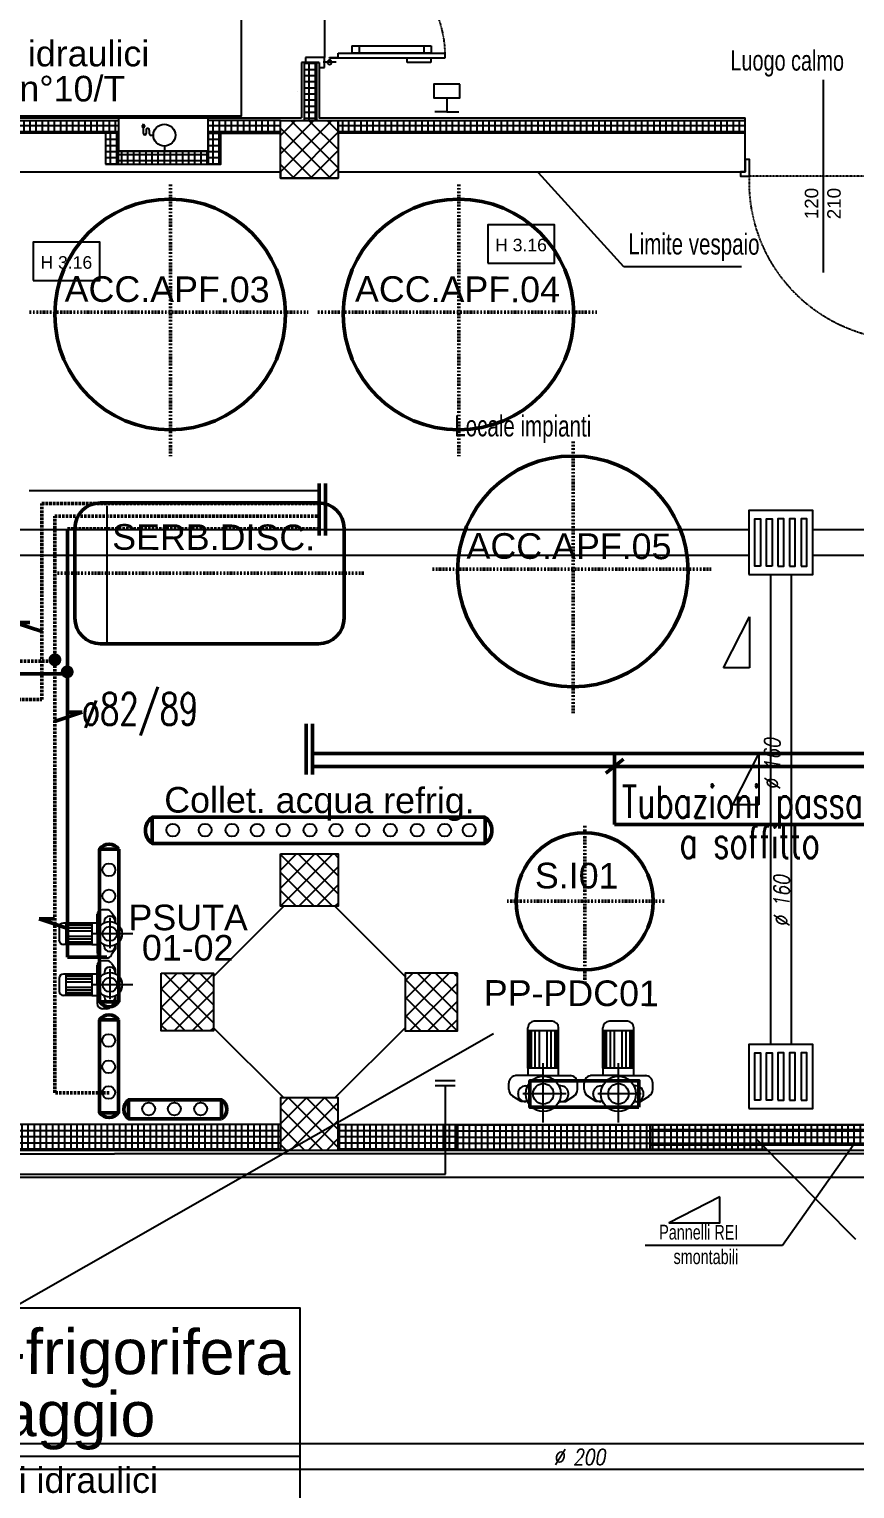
# Model space of a CAD drawing. Header units: millimetres. Extents: x -3782782348 to 131293, y -36553 to 57271.
# Drawn here: x 92163 to 92807, y 37061 to 38200 of the extents above; entities that cross this region are included whole.
import ezdxf

# ---------------------------------------------------------------- set-up
doc = ezdxf.new("R2010")
doc.units = ezdxf.units.MM
doc.header["$LTSCALE"] = 0.01
for name, pattern in [('ACAD_ISO03W100', [30, 12, -18]), ('CONTINOUS', [0]), ('DASHDOT', [25.4, 12.7, -6.35, 0, -6.35]), ('HIDDEN2', [4.7625, 3.175, -1.5875]), ('TRATTEGGIATA', [19.05, 12.7, -6.35])]:
    doc.linetypes.add(name, pattern=pattern)
for name, color, linetype in [('ESTRAZ', 2, 'Continuous'), ('IMP. IDRICO SANITARIO', 7, 'Continuous'), ('IMPIANTO', 7, 'Continuous'), ('X_MURI', 8, 'Continuous'), ('X_Numerazione camere', 8, 'Continuous'), ('X_quote serramenti interni', 251, 'CONTINOUS'), ('X_TESTI', 253, 'Continuous')]:
    doc.layers.add(name, color=color, linetype=linetype)
doc.layers.add('tubi_uta', color=253, linetype='Continuous', lineweight=50)
doc.styles.add('ARIAL', font='arial.ttf')
doc.styles.add('Max1', font='arial.ttf', dxfattribs={"height": 12})
doc.styles.add('nomi', font='arial.ttf')
doc.styles.add('QUOTE', font='simplex.shx', dxfattribs={"width": 0.7})
doc.styles.add('ROMANS', font='romans')
doc.styles.add('testo indicazioni', font='romans.shx', dxfattribs={"width": 0.8, "oblique": 10, "height": 17.5})
pattern_1 = [(180, (96724.8174, -16956.5025), (-6e-16, -4.7625), []), (270, (96724.8174, -16956.5025), (4.7625, -9e-16), [])]
pattern_2 = [(45, (139069.621, 4436.309), (-7.0710678, 7.0710678), []), (135, (139069.621, 4436.309), (-7.0710678, -7.0710678), [])]
pattern_3 = [(0, (96269.07, 7883.175), (0, 4.7625), []), (90, (96269.07, 7883.175), (-4.7625, 3e-16), [])]

# ---------------------------------------------------------------- blocks, each defined once
blk = doc.blocks.new('porta 180 specc')
for p, q in [((-83, 90.8), (-83, 94.2)), ((-83, 94.2), (-64.7, 94.2)), ((-64.7, 94.2), (-64.7, 90.8)), ((-9.1, 93.8), (-0.3, 93.8)), ((-4.1, 88.8), (-4.1, 100.5)), ((0, 97.9), (0, 90)), ((4, 97.9), (0, 97.9)), ((14.6, 94), (4, 94)), ((14.6, 90), (14.6, 94)), ((-94.1, 90), (-94.1, 90.8)), ((-94.1, 90.8), (-4.1, 90.8)), ((-94.1, 86.7), (-94.1, 90)), ((-94.1, 90), (-94.1, 90)), ((-10.8, 86.7), (-94.1, 86.7)), ((-83.4, 81), (-83.4, 86.7)), ((-83.4, 86.7), (-77.8, 86.7)), ((-83.4, 81), (-83.4, 86.7)), ((-83.4, 86.7), (-21.5, 86.7)), ((-77.8, 81), (-83.4, 81)), ((-21.5, 81), (-83.4, 81)), ((-77.8, 86.7), (-77.8, 81)), ((-27.1, 81), (-27.1, 86.7)), ((-27.1, 86.7), (-21.5, 86.7)), ((-21.5, 81), (-27.1, 81)), ((-21.5, 86.7), (-21.5, 81)), ((-21.5, 86.7), (-21.5, 81)), ((-4.1, 90), (-10.8, 90)), ((-10.8, 90), (-10.8, 86.7)), ((-4.1, 90.8), (-4.1, 90)), ((0, 90), (0, -90)), ((0, 90), (14.6, 90)), ((71.3, 0), (-117.3, 0)), ((-10.8, -86.6), (-94.1, -86.6)), ((-94.1, -86.6), (-94.1, -90)), ((-94.1, -90), (-94.1, -90)), ((-94.1, -90), (-94.1, -90.7)), ((-94.1, -90.7), (-4.1, -90.7)), ((-77.8, -81), (-83.4, -81)), ((-83.4, -81), (-83.4, -86.6)), ((-21.5, -81), (-83.4, -81)), ((-83.4, -81), (-83.4, -86.6)), ((-83.4, -86.6), (-77.8, -86.6)), ((-83.4, -86.6), (-21.5, -86.6)), ((-83, -90.7), (-83, -94.1)), ((-77.8, -86.6), (-77.8, -81)), ((-64.7, -94.1), (-64.7, -90.7)), ((-21.5, -81), (-27.1, -81)), ((-27.1, -81), (-27.1, -86.6)), ((-27.1, -86.6), (-21.5, -86.6)), ((-21.5, -81), (-21.5, -86.6)), ((-10.8, -90), (-10.8, -86.6)), ((-4.1, -90), (-10.8, -90)), ((0, -97.8), (0, -90)), ((0, -90), (14.6, -90)), ((14.6, -90), (14.6, -93.9)), ((-83, -94.1), (-64.7, -94.1)), ((-9.1, -93.8), (1, -93.8)), ((4, -97.8), (0, -97.8)), ((14.6, -93.9), (4, -93.9))]:
    blk.add_line(p, q)
blk.add_lwpolyline([(-4.1, -90.7), (-4.1, -90)])
for centre in [(-4.1, 93.8), (-4.1, -93.8)]:
    blk.add_circle(centre, 1.7)
at = {"linetype": 'ACAD_ISO03W100', "ltscale": 0.5}
for centre, start, end in [((-4.7, 89.4), 179.0905, 272.3307), ((-4.7, -89.3), 87.6693, 180.9095)]:
    blk.add_arc(centre, 89.4, start, end, dxfattribs=at)
blk = doc.blocks.new('calamita')
at = {"layer": 'X_Numerazione camere', "color": 1}
for p, q in [((-4235.9, 55103.1), (-4235.9, 55092.1)), ((-4235.9, 55092.1), (-4245.3, 55092.1)), ((-4235.9, 55092.1), (-4226.5, 55092.1))]:
    blk.add_line(p, q, dxfattribs=at)
blk.add_lwpolyline([(-4225.7, 55113.9), (-4246.1, 55113.9), (-4246.1, 55103.1), (-4225.7, 55103.1)], close=True, dxfattribs=at)
blk = doc.blocks.new('porta 120 metallica')
blk.add_line((66, 71.6), (66, -78.7))
at = {"linetype": 'ByBlock'}
for p, q in [((-4.4, -6.2), (3.4, -6.2)), ((0.1, -10.8), (0.1, -1.7))]:
    blk.add_line(p, q, dxfattribs=at)
at = {"color": 5, "linetype": 'HIDDEN2'}
blk.add_line((3.5, -3.5), (123.5, -3.5), dxfattribs=at)
at = {"linetype": 'ByBlock'}
for points in [[(-3.5, 0), (-3.5, -3.5), (3.5, -3.5), (3.5, 9.5), (0, 9.5), (0, 0)], [(123.5, -3.5), (123.5, 9.5), (127, 9.5), (127, 0), (130.5, 0), (130.5, -3.5)], [(8.8, -12.3), (8.8, -131.2), (3.5, -131.2), (3.5, -131.2), (2.8, -131.2), (2.8, -6.2), (3.5, -6.2), (3.5, -12.3)]]:
    blk.add_lwpolyline(points, close=True, dxfattribs=at)
for points in [[(2.8, -121.4), (-3.3, -121.4), (-3.3, -105.1), (2.8, -105.1)], [(8.8, -121.4), (14.9, -121.4), (14.9, -105.1), (8.8, -105.1)]]:
    blk.add_lwpolyline(points, dxfattribs=at)
blk.add_circle((0.1, -6.2), 1.51, dxfattribs=at)
at = {"color": 5, "linetype": 'HIDDEN2'}
blk.add_arc((0, -8), 123.6, 274.0732, 2.0664, dxfattribs=at)

msp = doc.modelspace()

# ---------------------------------------------------------------- hatches: boundary and pattern name
at = {"layer": 'X_MURI', "ltscale": 4}
h = msp.add_hatch(dxfattribs=at)
h.set_pattern_fill('NET', color=256, scale=1.5, angle=90, style=0)
h.set_pattern_definition([(270, (122623.3946, 33858.7177), (-4.7625, -3e-16), []), (180, (122623.3946, 33858.7177), (-6e-16, 4.7625), [])])
h.paths.add_polyline_path([(92377.5, 38129), (92387.5, 38129), (92387.5, 38173.5), (92377.5, 38173.5)])
h = msp.add_hatch(dxfattribs=at)
h.set_pattern_fill('NET', color=256, scale=1.5, style=0)
h.set_pattern_definition(pattern_3)
h.paths.add_polyline_path([(92232.6, 38119), (92232.6, 38129), (91916.1, 38129), (91916.1, 38119)])
h = msp.add_hatch(dxfattribs=at)
h.set_pattern_fill('NET', color=256, scale=1.5, style=0)
h.set_pattern_definition(pattern_3)
h.paths.add_polyline_path([(92404.1, 38129), (92404.1, 38129), (92302.6, 38129), (92302.6, 38119), (92359.1, 38119), (92359.1, 38129)])
h = msp.add_hatch(dxfattribs=at)
h.set_pattern_fill('_USER', color=256, scale=10, angle=45, style=0, double=1, pattern_type=0)
h.set_pattern_definition([(45, (96724.817, -16956.502), (-7.0710678, 7.0710678), []), (135, (96724.817, -16956.502), (-7.0710678, -7.0710678), [])])
h.paths.add_polyline_path([(92359.1, 38129), (92404.1, 38129), (92404.1, 38084), (92359.1, 38084)])
h = msp.add_hatch(dxfattribs=at)
h.set_pattern_fill('NET', color=256, scale=1.5, style=0)
h.set_pattern_definition([(0, (96760.5615, 7883.174), (0, 4.7625), []), (90, (96760.5615, 7883.174), (-4.7625, 3e-16), [])])
h.paths.add_polyline_path([(92721.5, 38119), (92721.5, 38129), (92404.1, 38129), (92404.1, 38119)])
h = msp.add_hatch(dxfattribs=at)
h.set_pattern_fill('NET', color=256, scale=1.5, angle=90, style=0)
h.set_pattern_definition([(270, (122468.397, 33804.195), (-4.7625, -3e-16), []), (180, (122468.397, 33804.195), (-6e-16, 4.7625), [])])
h.paths.add_polyline_path([(92222.6, 38095), (92232.6, 38095), (92232.6, 38119), (92222.6, 38119)])
h = msp.add_hatch(dxfattribs=at)
h.set_pattern_fill('NET', color=256, scale=1.5, angle=90, style=0)
h.set_pattern_definition([(270, (122548.397, 33804.195), (-4.7625, -3e-16), []), (180, (122548.397, 33804.195), (-6e-16, 4.7625), [])])
h.paths.add_polyline_path([(92302.6, 38095), (92312.6, 38095), (92312.6, 38119), (92302.6, 38119)])
h = msp.add_hatch(dxfattribs=at)
h.set_pattern_fill('NET', color=256, scale=1.5, style=0)
h.set_pattern_definition([(0, (139069.621, 4436.309), (0, 4.7625), []), (90, (139069.621, 4436.309), (-4.7625, 3e-16), [])])
h.paths.add_polyline_path([(92232.6, 38105), (92232.6, 38095), (92302.6, 38095), (92302.6, 38105)])
h = msp.add_hatch(dxfattribs=at)
h.set_pattern_fill('_USER', color=256, scale=10, angle=45, style=0, double=1, pattern_type=0)
h.set_pattern_definition(pattern_2)
h.paths.add_polyline_path([(92359.1, 37325.5), (92404.1, 37325.5), (92404.1, 37366.2), (92359.1, 37366.2)])
h.paths.add_polyline_path([(92266.1, 37463.5), (92306.8, 37463.5), (92306.8, 37418.5), (92266.1, 37418.5)])
h.paths.add_polyline_path([(92497.1, 37463.5), (92456.4, 37463.5), (92456.4, 37418.5), (92497.1, 37418.5)])
h.paths.add_polyline_path([(92359.1, 37556.6), (92404.1, 37556.6), (92404.1, 37515.8), (92359.1, 37515.8)])
h = msp.add_hatch(dxfattribs=at)
h.set_pattern_fill('_USER', color=256, scale=10, angle=45, style=0, double=1, pattern_type=0)
h.set_pattern_definition(pattern_2)
h.paths.add_polyline_path([(91732, 37351.3), (91732, 37476.2), (91705, 37476.2), (91705, 37351.3)])
edge = h.paths.add_edge_path(flags=17)
edge.add_arc((93456.7, 37341.1), 32, 0, 360)
edge = h.paths.add_edge_path(flags=17)
edge.add_arc((93456.7, 37341.1), 32, 0, 360)
edge = h.paths.add_edge_path()
edge.add_line((93031, 37428.9), (93031, 37466.2))
edge.add_line((93031, 37466.2), (93058, 37466.2))
edge.add_line((93058, 37466.2), (93058, 37341.3))
edge.add_line((93058, 37341.3), (93031, 37341.3))
edge.add_line((93031, 37341.3), (93031, 37424.1))
h = msp.add_hatch(dxfattribs=at)
h.set_pattern_fill('NET', color=256, scale=1.5, angle=180, style=0)
h.set_pattern_definition(pattern_1)
h.paths.add_polyline_path([(90274.6, 37147.6), (90274.6, 37127.7), (91075.1, 37127.7), (91075.1, 37325.5), (92359.1, 37325.5), (92359.1, 37345.5), (91055.1, 37345.5), (91055.1, 37147.6)])
h = msp.add_hatch(dxfattribs=at)
h.set_pattern_fill('NET', color=256, scale=1.5, angle=180, style=0)
h.set_pattern_definition(pattern_1)
h.paths.add_polyline_path([(92497.1, 37345.5), (92404.1, 37345.5), (92404.1, 37325.5), (92497.1, 37325.5)])
h = msp.add_hatch(dxfattribs=at)
h.set_pattern_fill('NET', color=256, scale=1.5, angle=180, style=0)
h.set_pattern_definition([(180, (139069.621, 4436.309), (-6e-16, -4.7625), []), (270, (139069.621, 4436.309), (4.7625, -9e-16), [])])
h.paths.add_polyline_path([(92647.5, 37345.5), (92497.1, 37345.5), (92497.1, 37325.5), (92647.5, 37325.5)])
h.paths.add_polyline_path([(92907.5, 37341.5), (92647.5, 37341.5), (92647.5, 37329.5), (92907.5, 37329.5)])
h.paths.add_polyline_path([(92907.5, 37345.5), (92647.5, 37345.5), (92647.5, 37341.5), (92907.5, 37341.5)])
h.paths.add_polyline_path([(92734.9, 37329.5), (92647.5, 37329.5), (92647.5, 37325.5), (92738.9, 37325.5)])
h.paths.add_polyline_path([(92960.1, 37345.5), (92907.5, 37345.5), (92907.5, 37325.5), (92940.1, 37325.5)])
h.paths.add_polyline_path([(92977, 37345.5), (92960.1, 37345.5), (92940.1, 37325.5), (92957, 37325.5)])
h.paths.add_polyline_path([(93058, 37341.3), (93031, 37341.3), (93031, 37345.5), (92977, 37345.5), (92957, 37325.5), (93058, 37325.5)])
h.paths.add_polyline_path([(92523.9, 37324.2), (92523.9, 37346.6), (92502.2, 37346.6), (92502.2, 37324.2)], flags=9)

# ---------------------------------------------------------------- linework, layer by layer
at = {"color": 1, "linetype": 'Continuous'}
for p, q in [((92223.6, 37828.2), (92223.6, 37722.2)), ((92216, 37494.3, 0), (92216, 37509.5, 0)), ((92223.6, 37513, 0), (92220.1, 37513, 0)), ((92226.1, 37508, 0), (92225.7, 37508, 0)), ((92230.3, 37506.4, 0), (92227.1, 37511, 0)), ((92186.3, 37499.2, 0), (92186.3, 37489.4, 0)), ((92191.6, 37502.7, 0), (92189.8, 37502.7, 0)), ((92211.9, 37502.7, 0), (92191.6, 37502.7, 0)), ((92191.6, 37502.7, 0), (92191.6, 37485.9, 0)), ((92211.9, 37501.8, 0), (92191.6, 37501.8, 0)), ((92211.9, 37500.7, 0), (92191.6, 37500.7, 0)), ((92211.9, 37498.6, 0), (92191.6, 37498.6, 0)), ((92216, 37502.7, 0), (92211.9, 37502.7, 0)), ((92211.9, 37502.7, 0), (92211.9, 37485.9, 0)), ((92221.6, 37503.9, 0), (92221.6, 37502.9, 0)), ((92225.9, 37506.8, 0), (92225.9, 37483.1, 0)), ((92230.3, 37502.9, 0), (92230.3, 37506.4, 0)), ((92191.6, 37485.9, 0), (92189.8, 37485.9, 0)), ((92211.9, 37496.4, 0), (92191.6, 37496.4, 0)), ((92211.9, 37492.2, 0), (92191.6, 37492.2, 0)), ((92211.9, 37490, 0), (92191.6, 37490, 0)), ((92211.9, 37487.8, 0), (92191.6, 37487.8, 0)), ((92211.9, 37486.7, 0), (92191.6, 37486.7, 0)), ((92211.9, 37485.9, 0), (92191.6, 37485.9, 0)), ((92243.9, 37494.3, 0), (92211.5, 37494.3, 0)), ((92211.9, 37485.9, 0), (92216, 37485.9, 0)), ((92216, 37494.3, 0), (92216, 37479.1, 0)), ((92221.6, 37484.6, 0), (92221.6, 37485.7, 0)), ((92230.3, 37485.7, 0), (92230.3, 37482.2, 0)), ((92223.6, 37475.5, 0), (92220.1, 37475.5, 0)), ((92226.1, 37480.5, 0), (92225.7, 37480.5, 0)), ((92230.3, 37482.2, 0), (92227.1, 37477.6, 0)), ((92191.7, 37462.9, 0), (92189.9, 37462.9, 0)), ((92212, 37462.9, 0), (92191.7, 37462.9, 0)), ((92191.7, 37462.9, 0), (92191.7, 37446.1, 0)), ((92216.1, 37462.9, 0), (92212, 37462.9, 0)), ((92212, 37462.9, 0), (92212, 37446.1, 0)), ((92216.1, 37454.5, 0), (92216.1, 37469.7, 0)), ((92223.7, 37473.3, 0), (92220.2, 37473.3, 0)), ((92221.7, 37464.2, 0), (92221.7, 37463.1, 0)), ((92226.2, 37468.3, 0), (92225.8, 37468.3, 0)), ((92226, 37467, 0), (92226, 37443.4, 0)), ((92230.3, 37466.6, 0), (92227.2, 37471.2, 0)), ((92230.3, 37463.1, 0), (92230.3, 37466.6, 0)), ((92186.4, 37459.4, 0), (92186.4, 37449.6, 0)), ((92212, 37462.1, 0), (92191.7, 37462.1, 0)), ((92212, 37461, 0), (92191.7, 37461, 0)), ((92212, 37458.8, 0), (92191.7, 37458.8, 0)), ((92212, 37456.6, 0), (92191.7, 37456.6, 0)), ((92212, 37452.4, 0), (92191.7, 37452.4, 0)), ((92244, 37454.5, 0), (92211.6, 37454.5, 0)), ((92216.1, 37454.5, 0), (92216.1, 37439.4, 0)), ((92191.7, 37446.1, 0), (92189.9, 37446.1, 0)), ((92212, 37450.2, 0), (92191.7, 37450.2, 0)), ((92212, 37448.1, 0), (92191.7, 37448.1, 0)), ((92212, 37447, 0), (92191.7, 37447, 0)), ((92212, 37446.1, 0), (92191.7, 37446.1, 0)), ((92212, 37446.1, 0), (92216.1, 37446.1, 0)), ((92221.7, 37444.9, 0), (92221.7, 37445.9, 0)), ((92226.2, 37440.8, 0), (92225.8, 37440.8, 0)), ((92230.3, 37442.4, 0), (92227.2, 37437.8, 0)), ((92230.3, 37445.9, 0), (92230.3, 37442.4, 0)), ((92223.7, 37435.8, 0), (92220.2, 37435.8, 0)), ((92552.1, 37418.5), (92552.1, 37421)), ((92552.1, 37389.5), (92552.1, 37418.5)), ((92576.1, 37418.5), (92552.1, 37418.5)), ((92553.3, 37389.5), (92553.3, 37418.5)), ((92554.9, 37389.5), (92554.9, 37418.5)), ((92571, 37426), (92557.1, 37426)), ((92557.9, 37389.5), (92557.9, 37418.5)), ((92561.1, 37389.5), (92561.1, 37418.5)), ((92567.1, 37389.5), (92567.1, 37418.5)), ((92570.2, 37389.5), (92570.2, 37418.5)), ((92573.3, 37389.5), (92573.3, 37418.5)), ((92574.9, 37389.5), (92574.9, 37418.5)), ((92576.1, 37418.5), (92576.1, 37421)), ((92576.1, 37389.5), (92576.1, 37418.5)), ((92610.7, 37418.5), (92610.7, 37421)), ((92610.7, 37389.5), (92610.7, 37418.5)), ((92634.7, 37418.5), (92610.7, 37418.5)), ((92611.9, 37389.5), (92611.9, 37418.5)), ((92613.5, 37389.5), (92613.5, 37418.5)), ((92629.7, 37426), (92615.7, 37426)), ((92616.6, 37389.5), (92616.6, 37418.5)), ((92619.7, 37389.5), (92619.7, 37418.5)), ((92625.7, 37389.5), (92625.7, 37418.5)), ((92628.9, 37389.5), (92628.9, 37418.5)), ((92631.9, 37389.5), (92631.9, 37418.5)), ((92633.5, 37389.5), (92633.5, 37418.5)), ((92634.7, 37418.5), (92634.7, 37421)), ((92634.7, 37389.5), (92634.7, 37418.5)), ((92106, 37177.3, 0), (92525.2, 37416.4, 0)), ((92564.1, 37383.7), (92542.4, 37383.7)), ((92552.1, 37389.5), (92552.1, 37383.7)), ((92576.1, 37389.5), (92552.1, 37389.5)), ((92564.1, 37347.1), (92564.1, 37393.4)), ((92564.1, 37383.7), (92585.7, 37383.7)), ((92576.1, 37383.7), (92576.1, 37389.5)), ((92622.7, 37383.7), (92601, 37383.7)), ((92610.7, 37389.5), (92610.7, 37383.7)), ((92634.7, 37389.5), (92610.7, 37389.5)), ((92622.7, 37347.1), (92622.7, 37393.4)), ((92622.7, 37383.7), (92644.4, 37383.7)), ((92634.7, 37383.7), (92634.7, 37389.5)), ((92537.3, 37372.8), (92537.3, 37377.8)), ((92550.3, 37375.6), (92551.8, 37375.6)), ((92577.8, 37375.6), (92576.3, 37375.6)), ((92590.9, 37372.8), (92590.9, 37377.8)), ((92595.9, 37372.8), (92595.9, 37377.8)), ((92608.9, 37375.6), (92610.4, 37375.6)), ((92636.5, 37375.6), (92635, 37375.6)), ((92649.5, 37372.8), (92649.5, 37377.8)), ((92546.8, 37363.3), (92540.2, 37367.7)), ((92544.4, 37369.1), (92544.4, 37369.7)), ((92551.8, 37363.3), (92546.8, 37363.3)), ((92581.9, 37369.4), (92548.1, 37369.4)), ((92576.3, 37363.3), (92581.4, 37363.3)), ((92581.4, 37363.3), (92587.9, 37367.7)), ((92583.7, 37369.1), (92583.7, 37369.7)), ((92605.4, 37363.3), (92598.8, 37367.7)), ((92603.1, 37369.1), (92603.1, 37369.7)), ((92610.4, 37363.3), (92605.4, 37363.3)), ((92640.5, 37369.4), (92606.8, 37369.4)), ((92635, 37363.3), (92640, 37363.3)), ((92640, 37363.3), (92646.6, 37367.7)), ((92642.4, 37369.1), (92642.4, 37369.7)), ((91814.9, 37086.6, 0), (92374.5, 37086.6, 0))]:
    msp.add_line(p, q, dxfattribs=at)
at = {"color": 1, "ltscale": 10}
for p, q in [((92479.8, 37379.8), (92495.3, 37379.8)), ((92479.8, 37376), (92495.3, 37376))]:
    msp.add_line(p, q, dxfattribs=at)
at = {"color": 1, "linetype": 'Continuous', "elevation": 0}
for points in [[(91878.8, 38310.5), (92328.3, 38310.5), (92328.3, 38132.2), (91878.8, 38132.2)], [(91815.5, 37202.5), (92374.1, 37202.5), (92374.1, 37022.1), (91815.5, 37022.1)]]:
    msp.add_lwpolyline(points, close=True, dxfattribs=at)
at = {"color": 1, "linetype": 'Continuous'}
for centre, radius in [((92275.1, 37575.2, 0), 5), ((92300.3, 37575.2, 0), 5), ((92321.2, 37575.2, 0), 5), ((92340.9, 37575.2, 0), 5), ((92361.2, 37575.2, 0), 5), ((92382.1, 37575.2, 0), 5), ((92402.4, 37575.2, 0), 5), ((92423.3, 37575.2, 0), 5), ((92444.8, 37575.2, 0), 5), ((92465.7, 37575.2, 0), 5), ((92487.2, 37575.2, 0), 5), ((92506.3, 37575.2, 0), 5), ((92225.2, 37544.2, 0), 5), ((92225.2, 37523.8, 0), 5), ((92225.9, 37494.3, 0), 9.62), ((92225.9, 37494.3, 0), 5.6), ((92226, 37454.5, 0), 9.62), ((92226, 37454.5, 0), 5.6), ((92225.1, 37411, 0), 5), ((92225.1, 37390.5, 0), 5), ((92564.1, 37369.4), 13.7), ((92622.7, 37369.4), 13.7), ((92225.1, 37370.4, 0), 5), ((92564.1, 37369.4), 8), ((92622.7, 37369.4), 8), ((92256.3, 37357.6, 0), 5), ((92276.3, 37357.6, 0), 5), ((92296.8, 37357.6, 0), 5)]:
    msp.add_circle(centre, radius, dxfattribs=at)
for centre, radius, start, end in [((92220.1, 37508.9, 0), 4.1, 90, 180), ((92225.7, 37503.9, 0), 4.1, 90, 180), ((92223.6, 37508.9, 0), 4.1, 29.9722, 90), ((92226.1, 37503.9, 0), 4.1, 0, 90), ((92189.8, 37499.2, 0), 3.51, 90, 180), ((92189.8, 37489.4, 0), 3.51, 180, 270), ((92220.1, 37479.6, 0), 4.1, 180, 270), ((92225.7, 37484.6, 0), 4.1, 180, 270), ((92223.6, 37479.6, 0), 4.1, 270, 330.0278), ((92226.1, 37484.6, 0), 4.1, 270, 0), ((92189.9, 37459.4, 0), 3.51, 90, 180), ((92220.2, 37469.2, 0), 4.1, 90, 180), ((92225.8, 37464.2, 0), 4.1, 90, 180), ((92223.7, 37469.2, 0), 4.1, 29.9722, 90), ((92226.2, 37464.2, 0), 4.1, 0, 90), ((92189.9, 37449.6, 0), 3.51, 180, 270), ((92220.2, 37439.9, 0), 4.1, 180, 270), ((92225.8, 37444.9, 0), 4.1, 180, 270), ((92226.2, 37444.9, 0), 4.1, 270, 0), ((92223.7, 37439.9, 0), 4.1, 270, 330.0278), ((92557.1, 37421), 5.02, 90, 180), ((92571, 37421), 5.02, 0, 90), ((92615.7, 37421), 5.02, 90, 180), ((92629.7, 37421), 5.02, 0, 90), ((92543.1, 37377.8), 5.86, 90, 180), ((92585, 37377.8), 5.86, 0, 90), ((92601.8, 37377.8), 5.86, 90, 180), ((92643.6, 37377.8), 5.86, 0, 90), ((92543.1, 37372.8), 5.86, 180, 240.0278), ((92550.3, 37369.7), 5.86, 90, 180), ((92577.8, 37369.7), 5.86, 0, 90), ((92585, 37372.8), 5.86, 299.9722, 0), ((92601.8, 37372.8), 5.86, 180, 240.0278), ((92608.9, 37369.7), 5.86, 90, 180), ((92636.5, 37369.7), 5.86, 0, 90), ((92643.6, 37372.8), 5.86, 299.9722, 0), ((92550.3, 37369.1), 5.86, 180, 270), ((92577.8, 37369.1), 5.86, 270, 0), ((92608.9, 37369.1), 5.86, 180, 270), ((92636.5, 37369.1), 5.86, 270, 0)]:
    msp.add_arc(centre, radius, start, end, dxfattribs=at)
at = {"layer": 'IMP. IDRICO SANITARIO', "color": 5}
for p, q in [((92487.8, 37306.7), (92487.8, 37375.4)), ((91097.6, 37306.7), (92487.8, 37306.7))]:
    msp.add_line(p, q, dxfattribs=at)
at = {"layer": 'IMPIANTO', "color": 30, "linetype": 'Continuous'}
msp.add_line((92163, 37840.2, 0), (92389.2, 37840.2, 0), dxfattribs=at)
at = {"layer": 'tubi_uta', "color": 1, "linetype": 'DASHDOT', "ltscale": 10}
for p, q in [((92273.2, 38078.9), (92273.2, 37866.9)), ((92498.1, 38078.9), (92498.1, 37866.9)), ((92163.4, 37979.4), (92380.8, 37979.4)), ((92388.3, 37979.4), (92605.8, 37979.4)), ((92587.4, 37878.4), (92587.4, 37666.4)), ((92185.2, 37775.6), (92424.6, 37775.6)), ((92477.6, 37778.9), (92695.1, 37778.9)), ((92596.4, 37455.7, 0), (92596.4, 37578.5, 0)), ((92658.3, 37519.7, 0), (92536, 37519.7, 0))]:
    msp.add_line(p, q, dxfattribs=at)
at = {"layer": 'tubi_uta', "color": 1}
for p, q in [((92389.2, 37845.8, 0), (92389.2, 37805.2, 0)), ((92394.2, 37845.8, 0), (92394.2, 37805.2, 0)), ((92163.5, 37737.3, 0), (92151.6, 37737.3, 0)), ((92151.6, 37737.3, 0), (92173.2, 37730.1, 0)), ((92204.4, 37667.2, 0), (92182.9, 37660, 0)), ((92192.5, 37667.2, 0), (92204.4, 37667.2, 0)), ((92379.1, 37658.1, 0), (92379.1, 37618.5, 0)), ((92384.1, 37658.1, 0), (92384.1, 37618.5, 0)), ((92619.6, 37579.7, 0), (92619.6, 37634.9, 0)), ((92873.6, 37579.7, 0), (92619.6, 37579.7, 0)), ((92182.7, 37506, 0), (92170.9, 37506, 0)), ((92170.9, 37506, 0), (92192.4, 37498.8, 0))]:
    msp.add_line(p, q, dxfattribs=at)
at = {"layer": 'tubi_uta', "color": 30, "linetype": 'TRATTEGGIATA', "ltscale": 15}
for p, q in [((92173, 37830.2, 0), (92389.2, 37830.2, 0)), ((92173, 37677.1, 0), (92173, 37830.2, 0)), ((91708.8, 37677.1, 0), (92173, 37677.1, 0))]:
    msp.add_line(p, q, dxfattribs=at)
at = {"layer": 'tubi_uta', "color": 7, "ltscale": 0.01}
for p, q in [((92218.7, 37830.6), (92388.7, 37830.6)), ((92198.7, 37810.6), (92198.7, 37740.6)), ((92408.7, 37810.6), (92408.7, 37740.6)), ((92218.7, 37720.6), (92388.7, 37720.6))]:
    msp.add_line(p, q, dxfattribs=at)
at = {"layer": 'tubi_uta', "color": 6, "linetype": 'TRATTEGGIATA', "ltscale": 15}
for p, q in [((92183, 37820.2, 0), (92389.2, 37820.2, 0)), ((92183, 37370.3, 0), (92183, 37820.2, 0)), ((92193, 37810.2, 0), (92389.2, 37810.2, 0)), ((91738.8, 37707.1, 0), (92183.6, 37707.1, 0)), ((92225.4, 37370.3, 0), (92183, 37370.3, 0))]:
    msp.add_line(p, q, dxfattribs=at)
at = {"layer": 'tubi_uta', "color": 6}
for p, q in [((92193, 37476.1, 0), (92193, 37810.2, 0)), ((91728.8, 37697.1, 0), (92193.6, 37697.1, 0)), ((92384.1, 37634.9, 0), (93102.1, 37634.9, 0)), ((92384.1, 37624.9, 0), (93112.2, 37624.9, 0)), ((92223.7, 37476.1, 0), (92193, 37476.1, 0))]:
    msp.add_line(p, q, dxfattribs=at)
at = {"layer": 'tubi_uta', "color": 7}
msp.add_line((92613, 37619.7, 0), (92626.7, 37630.6, 0), dxfattribs=at)
at = {"layer": 'tubi_uta', "color": 1, "const_width": 4.99, "elevation": 0}
for points in [[(92185.6, 37708.1, 1), (92180.6, 37708.1, 1)], [(92195.2, 37698.7, 1), (92190.2, 37698.7, 1)]]:
    msp.add_lwpolyline(points, format="xyb", close=True, dxfattribs=at)
at = {"layer": 'tubi_uta', "color": 7, "ltscale": 0.01, "elevation": 0}
for points in [[(92518.7, 37585.2), (92518.7, 37564.8), (92259.1, 37564.8), (92259.1, 37585.2)], [(92232.9, 37560.4), (92232.9, 37441.2), (92218, 37441.2), (92218, 37560.4)], [(92232.8, 37427.1), (92232.8, 37354.7), (92218, 37354.7), (92218, 37427.1)], [(92313, 37349.9), (92240.6, 37349.9), (92240.6, 37364.8), (92313, 37364.8)]]:
    msp.add_lwpolyline(points, close=True, dxfattribs=at)
at = {"layer": 'tubi_uta', "color": 7, "ltscale": 0.01}
msp.add_lwpolyline([(92638.7, 37358.9), (92553.7, 37358.9), (92553.7, 37379.6), (92638.7, 37379.6)], close=True, dxfattribs=at)
for centre, radius in [((92273, 37977.6), 90), ((92498, 37977.6), 90), ((92587.2, 37777.1), 90), ((92596.4, 37519.7, 0), 53.5)]:
    msp.add_circle(centre, radius, dxfattribs=at)
for centre, radius, start, end in [((92218.7, 37810.6), 20, 90, 180), ((92388.7, 37810.6), 20, 0, 90), ((92218.7, 37740.6), 20, 180, 270), ((92388.7, 37740.6), 20, 270, 0), ((92265.9, 37575, 0), 12.2, 123.5389, 236.4611), ((92511.9, 37575, 0), 12.2, 303.5389, 56.4611), ((92225.4, 37555.4, 0), 8.94, 33.7944, 146.2056), ((92225.4, 37446.3, 0), 8.94, 213.7944, 326.2056), ((92225.4, 37422.1, 0), 8.94, 33.7944, 146.2056), ((92245.7, 37357.3, 0), 8.94, 123.7944, 236.2056), ((92308.2, 37357.3, 0), 8.94, 303.7944, 56.2056), ((92225.4, 37359.8, 0), 8.94, 213.7944, 326.2056)]:
    msp.add_arc(centre, radius, start, end, dxfattribs=at)
at = {"layer": 'X_MURI', "ltscale": 4}
for p, q in [((92389.3, 38174.3), (92375.5, 38174.3, 0)), ((92375.5, 38174.3, 0), (92375.5, 38131, 0)), ((92389.3, 38174.3, 0), (92389.3, 38166.4, 0)), ((92372, 38151.6, 0), (92372, 38151.6, 0)), ((92302.6, 38131, 0), (92232.6, 38131, 0)), ((92232.6, 38131, 0), (92232.6, 38105, 0)), ((92252.1, 38126.2, 0), (92250.8, 38124.1, 0)), ((92250.8, 38124.1, 0), (92253.3, 38124.1, 0)), ((92252.1, 38126.2, 0), (92253.3, 38124.1, 0)), ((92252.1, 38118.9, 0), (92252.1, 38124.1, 0)), ((92302.6, 38105, 0), (92302.6, 38131, 0)), ((92359.1, 38129, 0), (92302.6, 38129, 0)), ((92645.4, 38131.1, 0), (92681.6, 38131.1, 0)), ((92721.5, 38089, 0), (92721.5, 38131, 0)), ((92254.2, 38121.5, 0), (92254.2, 38118.9, 0)), ((92256.7, 38121.4, 0), (92256.7, 38118.8, 0)), ((92258, 38117.5, 0), (92259.9, 38117.5, 0)), ((92302.6, 38105, 0), (92302.6, 38114.6, 0)), ((92232.6, 38108.6, 0), (92232.6, 38105, 0)), ((92232.6, 38105, 0), (92302.6, 38105, 0)), ((92232.6, 38105, 0), (92302.6, 38105, 0)), ((92302.6, 38105, 0), (92232.6, 38105, 0)), ((92268.5, 38108.9, 0), (92268.5, 38105, 0)), ((92302.6, 38105, 0), (92302.6, 38095, 0)), ((92626.9, 38014.8, 0), (92560.4, 38088.2, 0)), ((92718.7, 38014.8, 0), (92626.9, 38014.8, 0)), ((91953.3, 37809.7), (92724.5, 37809.7, 0)), ((92774.5, 37809.7, 0), (94472.8, 37809.7, 0)), ((91953.3, 37789.7), (92724.5, 37789.7, 0)), ((92774.5, 37789.7, 0), (94472.8, 37789.7, 0)), ((92741.5, 37774.7), (92741.5, 37408)), ((92757.5, 37774.7), (92757.5, 37408)), ((92704.8, 37701.9, 0), (92725.1, 37741.5, 0)), ((92725.1, 37741.5, 0), (92725.1, 37701.9, 0)), ((92725.1, 37701.9, 0), (92704.8, 37701.9, 0)), ((92711.9, 37595), (92732.3, 37634.6)), ((92732.3, 37634.6), (92732.3, 37595)), ((92732.3, 37595), (92711.9, 37595)), ((92361.6, 37515.8, 0), (92306.8, 37461, 0)), ((92401.6, 37515.8, 0), (92456.4, 37461, 0)), ((92306.8, 37421, 0), (92361.6, 37366.2, 0)), ((92456.4, 37421, 0), (92401.6, 37366.2, 0)), ((92404.1, 37345.5, 0), (92477.1, 37345.5, 0)), ((92477.1, 37345.5, 0), (93031, 37345.5, 0)), ((92497.1, 37345.5, 0), (92497.1, 37325.5, 0)), ((92647.5, 37325.5, 0), (92647.5, 37345.5, 0)), ((92647.5, 37341.5, 0), (92907.5, 37341.5, 0)), ((92647.5, 37329.5, 0), (92907.5, 37329.5, 0)), ((92807.9, 37255.6), (92730.7, 37333.8, 0)), ((92404.1, 37325.5, 0), (92497.1, 37325.5, 0)), ((92497.1, 37325.5, 0), (93058, 37325.5, 0)), ((92647.5, 37325.5, 0), (92907.5, 37325.5, 0)), ((94472.8, 37096.2, 0), (92072.3, 37096.2, 0)), ((94472.8, 37076.2, 0), (92072.3, 37076.2, 0))]:
    msp.add_line(p, q, dxfattribs=at)
at = {"layer": 'X_MURI', "ltscale": 4, "extrusion": (0, 0, -1)}
msp.add_line((92647.5, 37345.5, 0), (92647.5, 37325.5, 0), dxfattribs=at)
at = {"layer": 'X_MURI', "ltscale": 4, "elevation": 0}
for points in [[(92377.5, 38129), (92377.5, 38129), (92387.5, 38129), (92387.5, 38173.5), (92377.5, 38173.5), (92377.5, 38129)], [(92389.3, 38174.3), (92389.3, 38131), (92681.6, 38131)], [(91705.5, 38131), (92375.5, 38131)], [(92232.6, 38119), (91916.1, 38119), (91916.1, 38129), (92232.6, 38129)], [(92721.5, 38119), (92404.1, 38119), (92404.1, 38129), (92721.5, 38129)], [(92681.6, 38131), (92721.5, 38131)], [(92222.6, 38095), (92222.6, 38095), (92232.6, 38095), (92232.6, 38119), (92222.6, 38119), (92222.6, 38095)], [(92232.6, 38115.4), (92232.6, 38105), (92302.6, 38105)], [(92302.6, 38119), (92359.1, 38119)], [(92302.6, 38095), (92302.6, 38095), (92312.6, 38095), (92312.6, 38119), (92302.6, 38119), (92302.6, 38095)], [(91736.6, 38089), (92359.1, 38089)], [(92232.6, 38095), (92302.6, 38095)], [(92404.1, 38089), (92721.5, 38089)], [(93000.3, 38078.9), (93000.3, 37385.7), (92937.1, 37322.5), (92229.7, 37322.5)], [(92359.1, 37345.5), (91065.1, 37345.5)], [(90274.6, 37127.7), (91075.1, 37127.7), (91075.1, 37325.5), (92359.1, 37325.5)], [(92235.9, 37304.5), (92927.1, 37304.5)]]:
    msp.add_lwpolyline(points, dxfattribs=at)
for points in [[(92359.1, 38129), (92404.1, 38129), (92404.1, 38084), (92359.1, 38084)], [(92359.1, 37556.6), (92404.1, 37556.6), (92404.1, 37515.8), (92359.1, 37515.8)], [(92266.1, 37463.5), (92306.8, 37463.5), (92306.8, 37418.5), (92266.1, 37418.5)], [(92497.1, 37463.5), (92456.4, 37463.5), (92456.4, 37418.5), (92497.1, 37418.5)], [(92359.1, 37325.5), (92404.1, 37325.5), (92404.1, 37366.2), (92359.1, 37366.2)]]:
    msp.add_lwpolyline(points, close=True, dxfattribs=at)
at = {"layer": 'X_MURI', "ltscale": 4}
for points in [[(92359.1, 38088.8), (92359.1, 38084), (92404.1, 38084)], [(91825.6, 37322.5), (92229.7, 37322.5)], [(91704, 37304.5), (92235.9, 37304.5)]]:
    msp.add_lwpolyline(points, dxfattribs=at)
for points in [[(92520.8, 38017.6), (92572.8, 38017.6), (92572.8, 38047.6), (92520.8, 38047.6)], [(92166.2, 38004), (92218.1, 38004), (92218.1, 38034), (92166.2, 38034)], [(92724.5, 37774.7), (92774.5, 37774.7), (92774.5, 37824.7), (92724.5, 37824.7)], [(92733.7, 37781.2), (92729.2, 37781.2), (92729.2, 37818.2), (92733.7, 37818.2)], [(92742.7, 37781.2), (92738.2, 37781.2), (92738.2, 37818.2), (92742.7, 37818.2)], [(92747.2, 37781.2), (92751.7, 37781.2), (92751.7, 37818.2), (92747.2, 37818.2)], [(92756.2, 37781.2), (92760.7, 37781.2), (92760.7, 37818.2), (92756.2, 37818.2)], [(92765.2, 37781.2), (92769.7, 37781.2), (92769.7, 37818.2), (92765.2, 37818.2)], [(92724.5, 37358), (92774.5, 37358), (92774.5, 37408), (92724.5, 37408)], [(92733.7, 37364.5), (92729.2, 37364.5), (92729.2, 37401.5), (92733.7, 37401.5)], [(92742.7, 37364.5), (92738.2, 37364.5), (92738.2, 37401.5), (92742.7, 37401.5)], [(92747.2, 37364.5), (92751.7, 37364.5), (92751.7, 37401.5), (92747.2, 37401.5)], [(92756.2, 37364.5), (92760.7, 37364.5), (92760.7, 37401.5), (92756.2, 37401.5)], [(92765.2, 37364.5), (92769.7, 37364.5), (92769.7, 37401.5), (92765.2, 37401.5)], [(92701.8, 37289.1), (92662.2, 37268.8), (92701.8, 37268.8)]]:
    msp.add_lwpolyline(points, close=True, dxfattribs=at)
msp.add_circle((92268.5, 38117.5, 0), 8.59, dxfattribs=at)
for centre, radius, start, end in [((92253.2, 38118.9, 0), 1.09, 180, 0), ((92255.5, 38121.5, 0), 1.25, 355.7004, 181.6541), ((92258, 38118.7, 0), 1.25, 175.7004, 270)]:
    msp.add_arc(centre, radius, start, end, dxfattribs=at)
at = {"layer": 'X_TESTI'}
for p, q in [((92806.4, 37329.8, 0), (92750.8, 37251, 0)), ((92750.8, 37251, 0), (92643.6, 37251, 0))]:
    msp.add_line(p, q, dxfattribs=at)

# ---------------------------------------------------------------- block references
at = {"layer": 'X_MURI', "ltscale": 4, "xscale": -1}
for name, p in [('porta 180 specc', (92393.3, 38268.2, 0)), ('porta 120 metallica', (92848.5, 38089, 0))]:
    msp.add_blockref(name, p, dxfattribs=at)
at = {"layer": 'X_MURI', "ltscale": 4}
msp.add_blockref('calamita', (96724.8, -16956.5), dxfattribs=at)
msp.add_blockref('calamita', (96724.8, -16956.5), dxfattribs=at)

# ---------------------------------------------------------------- texts
at = {"layer": 'ESTRAZ', "color": 3, "style": 'ROMANS', "width": 0.7}
for s, p in [('ø82/89', (92204.1, 37657.3, 0)), ('Tubazioni passanti ', (92625.4, 37584.8, 0)), ('a soffitto', (92670.4, 37553.3, 0))]:
    msp.add_text(s, height=25, dxfattribs=at).set_placement(p)
at = {"layer": 'tubi_uta', "color": 3, "style": 'Max1'}
for s, p in [('Per i collegamenti idraulici ', (91932.2, 38171.2, 0)), ('vedere la tavola n°10/T', (91950.4, 38143.8, 0)), ('Per i collegamenti idraulici ', (91939, 37058, 0))]:
    msp.add_text(s, height=20, dxfattribs=at).set_placement(p)
at = {"layer": 'X_MURI', "ltscale": 4}
for s, insert, char_height, width, attachment_point, rotation, style in [('{\\fArial|b0|i0|c0|p34;\\H10.9x;Luogo calmo}', (92798.7, 38163), 1.452, 214.705, 9, 359.8509, 'QUOTE'), ('{\\fArial|b0|i0|c204|p34;\\H1.2x;H \\fArial|b0|i0|c0|p34;3.16}', (92566.9, 38031.7, 0), 8.165, 81.649, 6, 359.9558, 'nomi'), ('{\\fArial|b0|i0|c0|p34;\\H0.8x;Limite vespaio}', (92732.8, 38019.3), 20.48, 332.978, 9, 359.8509, 'QUOTE'), ('{\\fArial|b0|i0|c204|p34;\\H1.2x;H \\fArial|b0|i0|c0|p34;3.16}', (92212.2, 38018.1, 0), 8.165, 81.649, 6, 359.9558, 'nomi'), ('{\\fArial|b0|i0|c0|p34;\\H0.8x;Locale impianti }', (92601.5, 37877.3), 20.48, 332.978, 9, 359.8509, 'QUOTE'), ('{\\Fromans|c238;%%C }160', (92749, 37646.9), 12.25, 163.159, 9, 89.8509, 'testo indicazioni'), ('{\\Fromans|c238;%%C }160', (92756.2, 37540, 0), 12.25, 163.159, 9, 89.8509, 'testo indicazioni'), ('{\\Fromans|c238;%%C }200', (92612.5, 37079.8, 0), 12.25, 163.159, 9, 359.8509, 'testo indicazioni')]:
    msp.add_mtext(s, dxfattribs=dict(at, insert=insert, char_height=char_height, width=width, attachment_point=attachment_point, rotation=rotation, style=style))
at = {"layer": 'X_quote serramenti interni', "insert": (92782.2, 38051.9, 0), "char_height": 10.5, "width": 105, "attachment_point": 4, "rotation": 89.9521, "style": 'nomi'}
msp.add_mtext('120\\P\\pxql;210', dxfattribs=at)
at = {"layer": 'X_TESTI', "color": 7, "linetype": 'Continuous', "style": 'ARIAL'}
for s, p in [('Centrale termo-frigorifera ', (91820.6, 37151.7, 0)), ('e di pompaggio', (91927.1, 37102.8, 0))]:
    msp.add_text(s, height=35, rotation=359.8509, dxfattribs=at).set_placement(p)
at = {"layer": 'X_TESTI', "color": 7, "char_height": 20, "width": 709.711, "attachment_point": 9, "rotation": 359.8509, "line_spacing_factor": 0.8, "style": 'ARIAL'}
for s, insert in [('ACC.APF.03', (92350.6, 37986.8, 0)), ('ACC.APF.04\\P', (92577.1, 37986.8, 0)), ('SERB.DISC.', (92386.1, 37793.3, 0)), ('ACC.APF.05', (92664.1, 37786.3, 0)), ('Collet. acqua refrig.', (92510.6, 37582.2, 0)), ('S.I01', (92622.8, 37529.3, 0)), ('PSUTA\\P', (92333.6, 37496.6, 0)), ('01-02\\P', (92322.4, 37473, 0)), ('PP-PDC01\\P', (92654.3, 37437.5, 0))]:
    msp.add_mtext(s, dxfattribs=dict(at, insert=insert))
at = {"layer": 'X_TESTI', "insert": (92716.2, 37236.3, 0), "char_height": 14.336, "width": 233.085, "attachment_point": 9, "rotation": 359.8509, "style": 'QUOTE'}
msp.add_mtext('{\\fArial|b0|i0|c0|p34;\\H0.8x;Pannelli REI\\Psmontabili}', dxfattribs=at)

doc.saveas('drawing.dxf')
